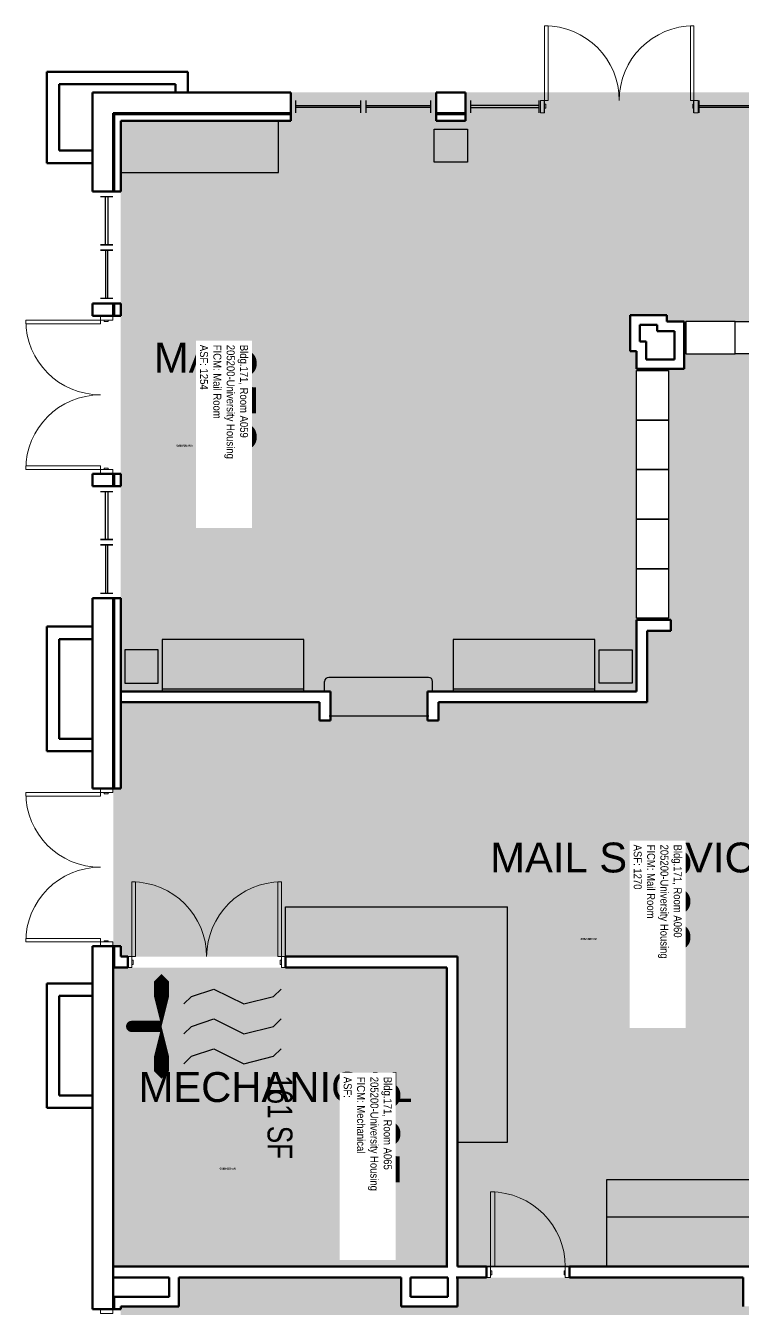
# Model space of a CAD drawing. Header units: inches. Extents: x -108 to 3256, y -489 to 2185.
# Drawn here: x -98 to 248, y 948 to 1566 of the extents above; entities that cross this region are included whole.
import ezdxf
from ezdxf.enums import TextEntityAlignment as Align

# ---------------------------------------------------------------- set-up
doc = ezdxf.new("R2010")
doc.units = ezdxf.units.IN
doc.header["$LTSCALE"] = 48
doc.header["$MEASUREMENT"] = 0
for name, color, linetype in [('A-DOOR', 2, 'Continuous'), ('A-FLOR', 3, 'Continuous'), ('A-GLAZ', 1, 'Continuous'), ('A-IDEN-ICON', 4, 'Continuous'), ('A-IDEN-RNUM', 7, 'Continuous'), ('A-IDEN-SNUM', 4, 'Continuous'), ('A-IDEN-VNUM', 4, 'Continuous'), ('A-MISC', 2, 'Continuous'), ('A-WALL', 5, 'Continuous'), ('AREA-TEXT', 3, 'Continuous'), ('Rooms-Category-Color', 7, 'Continuous'), ('Rooms-College-Color', 7, 'Continuous'), ('Rooms-Department-Color', 7, 'Continuous'), ('Rooms-Division-Color', 7, 'Continuous'), ('Rooms-Information', 7, 'Continuous')]:
    doc.layers.add(name, color=color, linetype=linetype)
doc.styles.add('CP_AREA', font='arial.ttf', dxfattribs={"height": 15})
doc.styles.add('CP_ROOMSNUMBER', font='arial.ttf', dxfattribs={"height": 1})
doc.styles.add('CP_ROOMVNUMBER', font='arial.ttf', dxfattribs={"width": 0.85, "height": 0.075})
doc.styles.get("Standard").update_dxf_attribs({"font": 'arial.ttf'})

# ---------------------------------------------------------------- blocks, each defined once
blk = doc.blocks.new('CPMECH')
for p, q in [((0.005, 0.025), (0.015, 0.035)), ((0.015, 0.035), (0.045, 0.045)), ((0.045, 0.045), (0.085, 0.025)), ((0.085, 0.025), (0.125, 0.035)), ((0.125, 0.035), (0.135, 0.045)), ((0.015, -0.005), (0.045, 0.005)), ((0.045, 0.005), (0.085, -0.015)), ((0.125, -0.005), (0.135, 0.005)), ((0.005, -0.015), (0.015, -0.005)), ((0.085, -0.015), (0.125, -0.005)), ((0.005, -0.055), (0.015, -0.045)), ((0.015, -0.045), (0.045, -0.035)), ((0.045, -0.035), (0.085, -0.055)), ((0.085, -0.055), (0.125, -0.045)), ((0.125, -0.045), (0.135, -0.035))]:
    blk.add_line(p, q)
for points in [[(-0.025, -0.005, 0, 0.02, 0), (-0.025, 0.035, 0.02, 0.02, 0), (-0.025, 0.055, 0.02, 0, 0), (-0.025, 0.065, 0, 0, 0)], [(-0.025, -0.005, 0, 0.02, 0), (-0.025, -0.045, 0.02, 0.02, 0), (-0.025, -0.065, 0.02, 0, 0), (-0.025, -0.075, 0, 0, 0)]]:
    blk.add_lwpolyline(points, format="xyseb")
at = {"const_width": 0.0075}
blk.add_lwpolyline([(-0.0682, -0.0069, 1), (-0.0618, -0.0031, 1)], format="xyb", close=True, dxfattribs=at)
at = {"const_width": 0.015}
blk.add_lwpolyline([(-0.025, -0.005), (-0.065, -0.005)], dxfattribs=at)

msp = doc.modelspace()

# ---------------------------------------------------------------- hatches: boundary and pattern name
at = {"layer": 'Rooms-Category-Color', "true_color": 0x728ef3}
for points in [[(97.26, 1245.31), (196.25, 1245.31), (196.25, 1409.26), (193.25, 1409.26), (193.25, 1426.51), (210.88, 1426.51), (210.88, 1423.51), (276.88, 1423.51), (276.88, 1426.51), (294.5, 1426.51), (294.5, 1409.26), (291.5, 1409.26), (291.5, 1266.76), (354.5, 1266.76), (354.5, 1409.26), (351.5, 1409.26), (351.5, 1426.51), (369.13, 1426.51), (369.13, 1423.51), (435.13, 1423.51), (435.13, 1426.51), (452.75, 1426.51), (452.75, 1409.26), (449.75, 1409.26), (449.75, 1266.76), (512.75, 1266.76), (512.75, 1409.26), (509.75, 1409.26), (509.75, 1426.51), (527.38, 1426.51), (527.38, 1423.51), (593.38, 1423.51), (593.38, 1426.51), (611, 1426.51), (611, 1409.26), (608, 1409.26), (608, 1266.76), (671, 1266.76), (671, 1409.26), (668, 1409.26), (668, 1426.51), (685.63, 1426.51), (685.63, 1423.51), (751.63, 1423.51), (751.63, 1426.51), (769.25, 1426.51), (769.25, 1409.26), (766.25, 1409.26), (766.25, 1266.76), (841, 1266.76), (841, 1322.87), (854.63, 1322.87), (854.63, 1466.87), (841, 1466.87), (841, 1520.25), (749.75, 1520.25), (749.75, 1533.88), (615.75, 1533.88), (615.75, 1520.25), (519.25, 1520.25), (519.25, 1524.06), (517.25, 1524.06), (517.25, 1530.06), (519.25, 1530.06), (519.25, 1533.88), (443.25, 1533.88), (443.25, 1530.06), (445.25, 1530.06), (445.25, 1524.06), (443.25, 1524.06), (443.25, 1520.25), (346.2, 1520.25), (346.2, 1533.88), (276.2, 1533.88), (276.2, 1520.25), (261.98, 1520.25), (261.98, 1533.88), (113.98, 1533.88), (113.98, 1520.25), (99.77, 1520.25), (99.77, 1533.88), (29.77, 1533.88), (29.77, 1520.25), (-52.12, 1520.25), (-52.12, 1245.31), (48.84, 1245.31)], [(-55.75, 1198.56), (-55.75, 1122.56), (-52.12, 1122.56), (-52.12, 1117.5), (27.24, 1117.5), (110.11, 1117.5), (110.11, 968.12), (347.47, 968.12), (347.47, 1080.62), (520.5, 1080.62), (520.5, 1081.25), (521.13, 1081.25), (521.13, 1166.49), (841, 1166.49), (841, 1261.51), (761, 1261.51), (761, 1274.51), (749.63, 1274.51), (749.63, 1400.64), (743.25, 1400.64), (743.25, 1408.01), (694, 1408.01), (694, 1400.64), (686.5, 1400.64), (686.5, 1279.76), (687.63, 1279.76), (687.63, 1274.51), (676.25, 1274.51), (676.25, 1261.51), (663.38, 1261.51), (602.75, 1261.51), (602.75, 1274.51), (591.38, 1274.51), (591.38, 1279.76), (592.5, 1279.76), (592.5, 1400.64), (585, 1399.89), (585, 1408.01), (535.75, 1408.01), (535.75, 1400.64), (528.25, 1400.64), (528.25, 1279.76), (529.38, 1279.76), (529.38, 1274.51), (518, 1274.51), (518, 1261.51), (505.13, 1261.51), (444.5, 1261.51), (444.5, 1274.51), (433.13, 1274.51), (433.13, 1279.76), (434.25, 1279.76), (434.25, 1400.64), (426.75, 1400.64), (426.75, 1408.01), (377.5, 1408.01), (377.5, 1400.64), (370, 1400.64), (370, 1279.76), (371.13, 1279.76), (371.13, 1274.51), (359.75, 1274.51), (359.75, 1261.51), (346.88, 1261.51), (286.25, 1261.51), (286.25, 1274.51), (274.88, 1274.51), (274.88, 1279.76), (276, 1279.76), (276, 1400.64), (268.5, 1400.64), (268.5, 1408.01), (219.25, 1408.01), (219.25, 1400.64), (211.75, 1400.64), (211.75, 1279.76), (212.88, 1279.76), (212.88, 1274.51), (201.5, 1274.51), (201.5, 1240.06), (100.84, 1240.06), (100.84, 1231.31), (95.59, 1231.31), (95.59, 1245.31), (48.84, 1245.31), (48.84, 1231.31), (43.59, 1231.31), (43.59, 1240.06), (-52.12, 1240.06), (-52.12, 1198.56)]]:
    msp.add_hatch(color=171, dxfattribs=at).paths.add_polyline_path(points)
at = {"layer": 'Rooms-Category-Color', "true_color": 0xadadad}
for points in [[(104.86, 968.12), (-55.75, 968.12), (-55.75, 1112.25), (104.86, 1112.25)], [(110.11, 870.25), (110.11, 949), (82.86, 949), (82.86, 962.87), (-24.12, 962.87), (-24.12, 949), (-52.12, 949), (-52.12, 870.25), (110.11, 870.16)], [(110.11, 870.16), (110.11, 851), (104.74, 851), (104.74, 754.3), (110.11, 754.3), (110.11, 735.05), (98.11, 735.05), (98.11, 665.37), (110.11, 665.37), (110.11, 646.12), (104.74, 646.12), (104.74, 373.75), (177.75, 373.75), (177.75, 370.88), (459.38, 370.88), (459.38, 409), (453.88, 409), (453.88, 437.75), (388.25, 437.75), (388.25, 431.75), (375, 431.75), (375, 468.75), (291, 468.75), (291, 431.75), (277.75, 431.75), (277.75, 437.75), (177.75, 437.75), (177.75, 773.75), (285.75, 773.75), (285.75, 851), (247.75, 851), (247.75, 870.25), (285.75, 870.25), (285.75, 949), (247.75, 949), (247.75, 962.87), (110.11, 962.87), (110.11, 949), (110.11, 870.25)]]:
    msp.add_hatch(color=253, dxfattribs=at).paths.add_polyline_path(points)
at = {"layer": 'Rooms-College-Color', "true_color": 0xadadad}
for points in [[(97.26, 1245.31), (196.25, 1245.31), (196.25, 1409.26), (193.25, 1409.26), (193.25, 1426.51), (210.88, 1426.51), (210.88, 1423.51), (276.88, 1423.51), (276.88, 1426.51), (294.5, 1426.51), (294.5, 1409.26), (291.5, 1409.26), (291.5, 1266.76), (354.5, 1266.76), (354.5, 1409.26), (351.5, 1409.26), (351.5, 1426.51), (369.13, 1426.51), (369.13, 1423.51), (435.13, 1423.51), (435.13, 1426.51), (452.75, 1426.51), (452.75, 1409.26), (449.75, 1409.26), (449.75, 1266.76), (512.75, 1266.76), (512.75, 1409.26), (509.75, 1409.26), (509.75, 1426.51), (527.38, 1426.51), (527.38, 1423.51), (593.38, 1423.51), (593.38, 1426.51), (611, 1426.51), (611, 1409.26), (608, 1409.26), (608, 1266.76), (671, 1266.76), (671, 1409.26), (668, 1409.26), (668, 1426.51), (685.63, 1426.51), (685.63, 1423.51), (751.63, 1423.51), (751.63, 1426.51), (769.25, 1426.51), (769.25, 1409.26), (766.25, 1409.26), (766.25, 1266.76), (841, 1266.76), (841, 1322.87), (854.63, 1322.87), (854.63, 1466.87), (841, 1466.87), (841, 1520.25), (749.75, 1520.25), (749.75, 1533.88), (615.75, 1533.88), (615.75, 1520.25), (519.25, 1520.25), (519.25, 1524.06), (517.25, 1524.06), (517.25, 1530.06), (519.25, 1530.06), (519.25, 1533.88), (443.25, 1533.88), (443.25, 1530.06), (445.25, 1530.06), (445.25, 1524.06), (443.25, 1524.06), (443.25, 1520.25), (346.2, 1520.25), (346.2, 1533.88), (276.2, 1533.88), (276.2, 1520.25), (261.98, 1520.25), (261.98, 1533.88), (113.98, 1533.88), (113.98, 1520.25), (99.77, 1520.25), (99.77, 1533.88), (29.77, 1533.88), (29.77, 1520.25), (-52.12, 1520.25), (-52.12, 1245.31), (48.84, 1245.31)], [(-55.75, 1198.56), (-55.75, 1122.56), (-52.12, 1122.56), (-52.12, 1117.5), (27.24, 1117.5), (110.11, 1117.5), (110.11, 968.12), (347.47, 968.12), (347.47, 1080.62), (520.5, 1080.62), (520.5, 1081.25), (521.13, 1081.25), (521.13, 1166.49), (841, 1166.49), (841, 1261.51), (761, 1261.51), (761, 1274.51), (749.63, 1274.51), (749.63, 1400.64), (743.25, 1400.64), (743.25, 1408.01), (694, 1408.01), (694, 1400.64), (686.5, 1400.64), (686.5, 1279.76), (687.63, 1279.76), (687.63, 1274.51), (676.25, 1274.51), (676.25, 1261.51), (663.38, 1261.51), (602.75, 1261.51), (602.75, 1274.51), (591.38, 1274.51), (591.38, 1279.76), (592.5, 1279.76), (592.5, 1400.64), (585, 1399.89), (585, 1408.01), (535.75, 1408.01), (535.75, 1400.64), (528.25, 1400.64), (528.25, 1279.76), (529.38, 1279.76), (529.38, 1274.51), (518, 1274.51), (518, 1261.51), (505.13, 1261.51), (444.5, 1261.51), (444.5, 1274.51), (433.13, 1274.51), (433.13, 1279.76), (434.25, 1279.76), (434.25, 1400.64), (426.75, 1400.64), (426.75, 1408.01), (377.5, 1408.01), (377.5, 1400.64), (370, 1400.64), (370, 1279.76), (371.13, 1279.76), (371.13, 1274.51), (359.75, 1274.51), (359.75, 1261.51), (346.88, 1261.51), (286.25, 1261.51), (286.25, 1274.51), (274.88, 1274.51), (274.88, 1279.76), (276, 1279.76), (276, 1400.64), (268.5, 1400.64), (268.5, 1408.01), (219.25, 1408.01), (219.25, 1400.64), (211.75, 1400.64), (211.75, 1279.76), (212.88, 1279.76), (212.88, 1274.51), (201.5, 1274.51), (201.5, 1240.06), (100.84, 1240.06), (100.84, 1231.31), (95.59, 1231.31), (95.59, 1245.31), (48.84, 1245.31), (48.84, 1231.31), (43.59, 1231.31), (43.59, 1240.06), (-52.12, 1240.06), (-52.12, 1198.56)], [(104.86, 968.12), (-55.75, 968.12), (-55.75, 1112.25), (104.86, 1112.25)], [(110.11, 870.25), (110.11, 949), (82.86, 949), (82.86, 962.87), (-24.12, 962.87), (-24.12, 949), (-52.12, 949), (-52.12, 870.25), (110.11, 870.16)], [(110.11, 870.16), (110.11, 851), (104.74, 851), (104.74, 754.3), (110.11, 754.3), (110.11, 735.05), (98.11, 735.05), (98.11, 665.37), (110.11, 665.37), (110.11, 646.12), (104.74, 646.12), (104.74, 373.75), (177.75, 373.75), (177.75, 370.88), (459.38, 370.88), (459.38, 409), (453.88, 409), (453.88, 437.75), (388.25, 437.75), (388.25, 431.75), (375, 431.75), (375, 468.75), (291, 468.75), (291, 431.75), (277.75, 431.75), (277.75, 437.75), (177.75, 437.75), (177.75, 773.75), (285.75, 773.75), (285.75, 851), (247.75, 851), (247.75, 870.25), (285.75, 870.25), (285.75, 949), (247.75, 949), (247.75, 962.87), (110.11, 962.87), (110.11, 949), (110.11, 870.25)]]:
    msp.add_hatch(color=253, dxfattribs=at).paths.add_polyline_path(points)
at = {"layer": 'Rooms-Department-Color', "true_color": 0x604aed}
for points in [[(97.26, 1245.31), (196.25, 1245.31), (196.25, 1409.26), (193.25, 1409.26), (193.25, 1426.51), (210.88, 1426.51), (210.88, 1423.51), (276.88, 1423.51), (276.88, 1426.51), (294.5, 1426.51), (294.5, 1409.26), (291.5, 1409.26), (291.5, 1266.76), (354.5, 1266.76), (354.5, 1409.26), (351.5, 1409.26), (351.5, 1426.51), (369.13, 1426.51), (369.13, 1423.51), (435.13, 1423.51), (435.13, 1426.51), (452.75, 1426.51), (452.75, 1409.26), (449.75, 1409.26), (449.75, 1266.76), (512.75, 1266.76), (512.75, 1409.26), (509.75, 1409.26), (509.75, 1426.51), (527.38, 1426.51), (527.38, 1423.51), (593.38, 1423.51), (593.38, 1426.51), (611, 1426.51), (611, 1409.26), (608, 1409.26), (608, 1266.76), (671, 1266.76), (671, 1409.26), (668, 1409.26), (668, 1426.51), (685.63, 1426.51), (685.63, 1423.51), (751.63, 1423.51), (751.63, 1426.51), (769.25, 1426.51), (769.25, 1409.26), (766.25, 1409.26), (766.25, 1266.76), (841, 1266.76), (841, 1322.87), (854.63, 1322.87), (854.63, 1466.87), (841, 1466.87), (841, 1520.25), (749.75, 1520.25), (749.75, 1533.88), (615.75, 1533.88), (615.75, 1520.25), (519.25, 1520.25), (519.25, 1524.06), (517.25, 1524.06), (517.25, 1530.06), (519.25, 1530.06), (519.25, 1533.88), (443.25, 1533.88), (443.25, 1530.06), (445.25, 1530.06), (445.25, 1524.06), (443.25, 1524.06), (443.25, 1520.25), (346.2, 1520.25), (346.2, 1533.88), (276.2, 1533.88), (276.2, 1520.25), (261.98, 1520.25), (261.98, 1533.88), (113.98, 1533.88), (113.98, 1520.25), (99.77, 1520.25), (99.77, 1533.88), (29.77, 1533.88), (29.77, 1520.25), (-52.12, 1520.25), (-52.12, 1245.31), (48.84, 1245.31)], [(-55.75, 1198.56), (-55.75, 1122.56), (-52.12, 1122.56), (-52.12, 1117.5), (27.24, 1117.5), (110.11, 1117.5), (110.11, 968.12), (347.47, 968.12), (347.47, 1080.62), (520.5, 1080.62), (520.5, 1081.25), (521.13, 1081.25), (521.13, 1166.49), (841, 1166.49), (841, 1261.51), (761, 1261.51), (761, 1274.51), (749.63, 1274.51), (749.63, 1400.64), (743.25, 1400.64), (743.25, 1408.01), (694, 1408.01), (694, 1400.64), (686.5, 1400.64), (686.5, 1279.76), (687.63, 1279.76), (687.63, 1274.51), (676.25, 1274.51), (676.25, 1261.51), (663.38, 1261.51), (602.75, 1261.51), (602.75, 1274.51), (591.38, 1274.51), (591.38, 1279.76), (592.5, 1279.76), (592.5, 1400.64), (585, 1399.89), (585, 1408.01), (535.75, 1408.01), (535.75, 1400.64), (528.25, 1400.64), (528.25, 1279.76), (529.38, 1279.76), (529.38, 1274.51), (518, 1274.51), (518, 1261.51), (505.13, 1261.51), (444.5, 1261.51), (444.5, 1274.51), (433.13, 1274.51), (433.13, 1279.76), (434.25, 1279.76), (434.25, 1400.64), (426.75, 1400.64), (426.75, 1408.01), (377.5, 1408.01), (377.5, 1400.64), (370, 1400.64), (370, 1279.76), (371.13, 1279.76), (371.13, 1274.51), (359.75, 1274.51), (359.75, 1261.51), (346.88, 1261.51), (286.25, 1261.51), (286.25, 1274.51), (274.88, 1274.51), (274.88, 1279.76), (276, 1279.76), (276, 1400.64), (268.5, 1400.64), (268.5, 1408.01), (219.25, 1408.01), (219.25, 1400.64), (211.75, 1400.64), (211.75, 1279.76), (212.88, 1279.76), (212.88, 1274.51), (201.5, 1274.51), (201.5, 1240.06), (100.84, 1240.06), (100.84, 1231.31), (95.59, 1231.31), (95.59, 1245.31), (48.84, 1245.31), (48.84, 1231.31), (43.59, 1231.31), (43.59, 1240.06), (-52.12, 1240.06), (-52.12, 1198.56)]]:
    msp.add_hatch(color=173, dxfattribs=at).paths.add_polyline_path(points)
at = {"layer": 'Rooms-Department-Color', "true_color": 0xacacac}
for points in [[(104.86, 968.12), (-55.75, 968.12), (-55.75, 1112.25), (104.86, 1112.25)], [(110.11, 870.25), (110.11, 949), (82.86, 949), (82.86, 962.87), (-24.12, 962.87), (-24.12, 949), (-52.12, 949), (-52.12, 870.25), (110.11, 870.16)], [(110.11, 870.16), (110.11, 851), (104.74, 851), (104.74, 754.3), (110.11, 754.3), (110.11, 735.05), (98.11, 735.05), (98.11, 665.37), (110.11, 665.37), (110.11, 646.12), (104.74, 646.12), (104.74, 373.75), (177.75, 373.75), (177.75, 370.88), (459.38, 370.88), (459.38, 409), (453.88, 409), (453.88, 437.75), (388.25, 437.75), (388.25, 431.75), (375, 431.75), (375, 468.75), (291, 468.75), (291, 431.75), (277.75, 431.75), (277.75, 437.75), (177.75, 437.75), (177.75, 773.75), (285.75, 773.75), (285.75, 851), (247.75, 851), (247.75, 870.25), (285.75, 870.25), (285.75, 949), (247.75, 949), (247.75, 962.87), (110.11, 962.87), (110.11, 949), (110.11, 870.25)]]:
    msp.add_hatch(color=253, dxfattribs=at).paths.add_polyline_path(points)
at = {"layer": 'Rooms-Division-Color', "true_color": 0x604aed}
for points in [[(97.26, 1245.31), (196.25, 1245.31), (196.25, 1409.26), (193.25, 1409.26), (193.25, 1426.51), (210.88, 1426.51), (210.88, 1423.51), (276.88, 1423.51), (276.88, 1426.51), (294.5, 1426.51), (294.5, 1409.26), (291.5, 1409.26), (291.5, 1266.76), (354.5, 1266.76), (354.5, 1409.26), (351.5, 1409.26), (351.5, 1426.51), (369.13, 1426.51), (369.13, 1423.51), (435.13, 1423.51), (435.13, 1426.51), (452.75, 1426.51), (452.75, 1409.26), (449.75, 1409.26), (449.75, 1266.76), (512.75, 1266.76), (512.75, 1409.26), (509.75, 1409.26), (509.75, 1426.51), (527.38, 1426.51), (527.38, 1423.51), (593.38, 1423.51), (593.38, 1426.51), (611, 1426.51), (611, 1409.26), (608, 1409.26), (608, 1266.76), (671, 1266.76), (671, 1409.26), (668, 1409.26), (668, 1426.51), (685.63, 1426.51), (685.63, 1423.51), (751.63, 1423.51), (751.63, 1426.51), (769.25, 1426.51), (769.25, 1409.26), (766.25, 1409.26), (766.25, 1266.76), (841, 1266.76), (841, 1322.87), (854.63, 1322.87), (854.63, 1466.87), (841, 1466.87), (841, 1520.25), (749.75, 1520.25), (749.75, 1533.88), (615.75, 1533.88), (615.75, 1520.25), (519.25, 1520.25), (519.25, 1524.06), (517.25, 1524.06), (517.25, 1530.06), (519.25, 1530.06), (519.25, 1533.88), (443.25, 1533.88), (443.25, 1530.06), (445.25, 1530.06), (445.25, 1524.06), (443.25, 1524.06), (443.25, 1520.25), (346.2, 1520.25), (346.2, 1533.88), (276.2, 1533.88), (276.2, 1520.25), (261.98, 1520.25), (261.98, 1533.88), (113.98, 1533.88), (113.98, 1520.25), (99.77, 1520.25), (99.77, 1533.88), (29.77, 1533.88), (29.77, 1520.25), (-52.12, 1520.25), (-52.12, 1245.31), (48.84, 1245.31)], [(-55.75, 1198.56), (-55.75, 1122.56), (-52.12, 1122.56), (-52.12, 1117.5), (27.24, 1117.5), (110.11, 1117.5), (110.11, 968.12), (347.47, 968.12), (347.47, 1080.62), (520.5, 1080.62), (520.5, 1081.25), (521.13, 1081.25), (521.13, 1166.49), (841, 1166.49), (841, 1261.51), (761, 1261.51), (761, 1274.51), (749.63, 1274.51), (749.63, 1400.64), (743.25, 1400.64), (743.25, 1408.01), (694, 1408.01), (694, 1400.64), (686.5, 1400.64), (686.5, 1279.76), (687.63, 1279.76), (687.63, 1274.51), (676.25, 1274.51), (676.25, 1261.51), (663.38, 1261.51), (602.75, 1261.51), (602.75, 1274.51), (591.38, 1274.51), (591.38, 1279.76), (592.5, 1279.76), (592.5, 1400.64), (585, 1399.89), (585, 1408.01), (535.75, 1408.01), (535.75, 1400.64), (528.25, 1400.64), (528.25, 1279.76), (529.38, 1279.76), (529.38, 1274.51), (518, 1274.51), (518, 1261.51), (505.13, 1261.51), (444.5, 1261.51), (444.5, 1274.51), (433.13, 1274.51), (433.13, 1279.76), (434.25, 1279.76), (434.25, 1400.64), (426.75, 1400.64), (426.75, 1408.01), (377.5, 1408.01), (377.5, 1400.64), (370, 1400.64), (370, 1279.76), (371.13, 1279.76), (371.13, 1274.51), (359.75, 1274.51), (359.75, 1261.51), (346.88, 1261.51), (286.25, 1261.51), (286.25, 1274.51), (274.88, 1274.51), (274.88, 1279.76), (276, 1279.76), (276, 1400.64), (268.5, 1400.64), (268.5, 1408.01), (219.25, 1408.01), (219.25, 1400.64), (211.75, 1400.64), (211.75, 1279.76), (212.88, 1279.76), (212.88, 1274.51), (201.5, 1274.51), (201.5, 1240.06), (100.84, 1240.06), (100.84, 1231.31), (95.59, 1231.31), (95.59, 1245.31), (48.84, 1245.31), (48.84, 1231.31), (43.59, 1231.31), (43.59, 1240.06), (-52.12, 1240.06), (-52.12, 1198.56)]]:
    msp.add_hatch(color=173, dxfattribs=at).paths.add_polyline_path(points)
at = {"layer": 'Rooms-Division-Color', "true_color": 0xadadad}
for points in [[(104.86, 968.12), (-55.75, 968.12), (-55.75, 1112.25), (104.86, 1112.25)], [(110.11, 870.25), (110.11, 949), (82.86, 949), (82.86, 962.87), (-24.12, 962.87), (-24.12, 949), (-52.12, 949), (-52.12, 870.25), (110.11, 870.16)], [(110.11, 870.16), (110.11, 851), (104.74, 851), (104.74, 754.3), (110.11, 754.3), (110.11, 735.05), (98.11, 735.05), (98.11, 665.37), (110.11, 665.37), (110.11, 646.12), (104.74, 646.12), (104.74, 373.75), (177.75, 373.75), (177.75, 370.88), (459.38, 370.88), (459.38, 409), (453.88, 409), (453.88, 437.75), (388.25, 437.75), (388.25, 431.75), (375, 431.75), (375, 468.75), (291, 468.75), (291, 431.75), (277.75, 431.75), (277.75, 437.75), (177.75, 437.75), (177.75, 773.75), (285.75, 773.75), (285.75, 851), (247.75, 851), (247.75, 870.25), (285.75, 870.25), (285.75, 949), (247.75, 949), (247.75, 962.87), (110.11, 962.87), (110.11, 949), (110.11, 870.25)]]:
    msp.add_hatch(color=253, dxfattribs=at).paths.add_polyline_path(points)

# ---------------------------------------------------------------- linework, layer by layer
at = {"layer": 'A-DOOR', "linetype": 'Continuous', "lineweight": 18}
for points in [[(151.98, 1530.06), (153.73, 1530.06), (153.73, 1566.06), (151.98, 1566.06)], [(223.98, 1530.06), (222.23, 1530.06), (222.23, 1566.06), (223.98, 1566.06)], [(151.98, 1524.06), (149.98, 1524.06), (149.98, 1530.06), (151.98, 1530.06)], [(151.98, 1526.31), (152.61, 1526.31), (152.61, 1528.31), (151.98, 1528.31)], [(223.98, 1526.31), (223.36, 1526.31), (223.36, 1528.31), (223.98, 1528.31)], [(223.98, 1524.06), (225.98, 1524.06), (225.98, 1530.06), (223.98, 1530.06)], [(-61.94, 1424.19), (-61.94, 1422.44), (-97.94, 1422.44), (-97.94, 1424.19)], [(-55.94, 1424.19), (-55.94, 1426.19), (-61.94, 1426.19), (-61.94, 1424.19)], [(-58.19, 1424.19), (-58.19, 1423.56), (-60.19, 1423.56), (-60.19, 1424.19)], [(-61.94, 1352.19), (-61.94, 1353.94), (-97.94, 1353.94), (-97.94, 1352.19)], [(-55.94, 1352.19), (-55.94, 1350.19), (-61.94, 1350.19), (-61.94, 1352.19)], [(-58.19, 1352.19), (-58.19, 1352.81), (-60.19, 1352.81), (-60.19, 1352.19)], [(-61.94, 1196.56), (-61.94, 1194.81), (-97.94, 1194.81), (-97.94, 1196.56)], [(-55.94, 1196.56), (-55.94, 1198.56), (-61.94, 1198.56), (-61.94, 1196.56)], [(-58.19, 1196.56), (-58.19, 1195.94), (-60.19, 1195.94), (-60.19, 1196.56)], [(-46.76, 1117.5), (-45.01, 1117.5), (-45.01, 1153.5), (-46.76, 1153.5)], [(25.24, 1117.5), (23.49, 1117.5), (23.49, 1153.5), (25.24, 1153.5)], [(-61.94, 1124.56), (-61.94, 1126.31), (-97.94, 1126.31), (-97.94, 1124.56)], [(-55.94, 1124.56), (-55.94, 1122.56), (-61.94, 1122.56), (-61.94, 1124.56)], [(-58.19, 1124.56), (-58.19, 1125.19), (-60.19, 1125.19), (-60.19, 1124.56)], [(-46.76, 1112.25), (-48.76, 1112.25), (-48.76, 1117.5), (-46.76, 1117.5)], [(-46.76, 1113.75), (-46.13, 1113.75), (-46.13, 1115.75), (-46.76, 1115.75)], [(25.24, 1113.75), (24.62, 1113.75), (24.62, 1115.75), (25.24, 1115.75)], [(25.24, 1112.25), (27.24, 1112.25), (27.24, 1117.5), (25.24, 1117.5)], [(126, 968.12), (128, 968.12), (128, 1004.12), (126, 1004.12)], [(126, 962.87), (124, 962.87), (124, 968.12), (126, 968.12)], [(126, 964.12), (126.63, 964.12), (126.63, 966.12), (126, 966.12)], [(162, 964.12), (161.38, 964.12), (161.38, 966.12), (162, 966.12)], [(162, 962.87), (164, 962.87), (164, 968.12), (162, 968.12)], [(-55.94, 945.63), (-55.94, 947.63), (-61.94, 947.63), (-61.94, 945.63)]]:
    msp.add_lwpolyline(points, close=True, dxfattribs=at)
for centre, start, end in [((151.98, 1530.06), 360, 90), ((-61.94, 1352.19), 90, 180), ((-61.94, 1124.56), 90, 180), ((-46.76, 1117.5), 0, 90), ((126, 968.12), 0, 90)]:
    msp.add_arc(centre, 36, start, end, dxfattribs=at)
at = {"layer": 'A-DOOR', "linetype": 'Continuous', "lineweight": 18, "extrusion": (0, 0, -1)}
for centre, start, end in [((-223.98, 1530.06), 0, 90), ((61.94, 1424.19), 270, 0), ((61.94, 1196.56), 270, 0), ((-25.24, 1117.5), 360, 90)]:
    msp.add_arc(centre, 36, start, end, dxfattribs=at)
at = {"layer": 'A-FLOR', "linetype": 'Continuous', "lineweight": 25}
for p, q in [((23.77, 1495.26), (23.77, 1520.26)), ((-52.12, 1495.26), (23.77, 1495.26)), ((-32.12, 1270.31), (-32.12, 1245.31)), ((36.06, 1270.31), (-32.12, 1270.31)), ((36.06, 1245.31), (36.06, 1270.31)), ((108.06, 1270.31), (108.06, 1245.31)), ((176.25, 1270.31), (108.06, 1270.31)), ((176.25, 1245.31), (176.25, 1270.31)), ((36.06, 1246.31), (-32.12, 1246.31)), ((-32.12, 1245.31), (36.06, 1245.31)), ((176.25, 1246.31), (108.06, 1246.31)), ((108.06, 1245.31), (176.25, 1245.31))]:
    msp.add_line(p, q, dxfattribs=at)
at = {"layer": 'A-FLOR'}
for p, q in [((46.06, 1245.31), (46.06, 1250.06)), ((96.06, 1252.06), (48.06, 1252.06)), ((98.06, 1245.31), (98.06, 1250.06)), ((96.22, 1233.31), (48.22, 1233.31)), ((209.47, 968.25), (347.47, 968.25))]:
    msp.add_line(p, q, dxfattribs=at)
for points in [[(114.88, 1516.26), (114.88, 1500.26), (98.87, 1500.26), (98.87, 1516.26)], [(-34.12, 1249.32), (-34.12, 1265.32), (-50.12, 1265.32), (-50.12, 1249.32)], [(178.25, 1249.32), (178.25, 1265.32), (194.25, 1265.32), (194.25, 1249.32)]]:
    msp.add_lwpolyline(points, close=True, dxfattribs=at)
for centre, start, end in [((48.06, 1250.06), 90, 180), ((96.06, 1250.06), 0, 90)]:
    msp.add_arc(centre, 2, start, end, dxfattribs=at)
at = {"layer": 'A-GLAZ', "linetype": 'Continuous', "lineweight": 25}
for p, q in [((29.77, 1524.06), (29.77, 1530.06)), ((32.27, 1524.06), (32.27, 1530.06)), ((63.52, 1524.06), (63.52, 1530.06)), ((66.02, 1524.06), (66.02, 1530.06)), ((97.27, 1524.06), (97.27, 1530.06)), ((99.77, 1530.06), (99.77, 1524.06)), ((113.98, 1530.06), (113.98, 1524.06)), ((116.48, 1524.06), (116.48, 1530.06)), ((149.48, 1524.06), (149.48, 1530.06)), ((151.98, 1524.06), (151.98, 1530.06)), ((223.98, 1524.06), (223.98, 1530.06)), ((226.48, 1524.06), (226.48, 1530.06)), ((32.27, 1527.56), (63.52, 1527.56)), ((63.52, 1526.56), (32.27, 1526.56)), ((66.02, 1527.56), (97.27, 1527.56)), ((97.27, 1526.56), (66.02, 1526.56)), ((149.48, 1527.56), (116.48, 1527.56)), ((116.48, 1526.56), (149.48, 1526.56)), ((226.48, 1527.56), (259.48, 1527.56)), ((259.48, 1526.56), (226.48, 1526.56)), ((-61.94, 1486.19), (-55.94, 1486.19)), ((-61.94, 1483.69), (-55.94, 1483.69)), ((-59.44, 1460.44), (-59.44, 1483.69)), ((-58.44, 1483.69), (-58.44, 1460.44)), ((-55.94, 1460.44), (-61.94, 1460.44)), ((-61.94, 1460.44), (-55.94, 1460.44)), ((-61.94, 1457.94), (-55.94, 1457.94)), ((-55.94, 1457.94), (-61.94, 1457.94)), ((-59.44, 1457.94), (-59.44, 1434.69)), ((-58.44, 1434.69), (-58.44, 1457.94)), ((-61.94, 1434.69), (-55.94, 1434.69)), ((-61.94, 1432.19), (-55.94, 1432.19)), ((-61.94, 1344.18), (-55.94, 1344.18)), ((-61.94, 1341.68), (-55.94, 1341.68)), ((-59.44, 1318.43), (-59.44, 1341.68)), ((-58.44, 1341.68), (-58.44, 1318.43)), ((-61.94, 1318.43), (-55.94, 1318.43)), ((-55.94, 1318.43), (-61.94, 1318.43)), ((-55.94, 1315.93), (-61.94, 1315.93)), ((-61.94, 1315.93), (-55.94, 1315.93)), ((-59.44, 1315.93), (-59.44, 1292.69)), ((-58.44, 1292.69), (-58.44, 1315.93)), ((-61.94, 1292.69), (-55.94, 1292.69)), ((-61.94, 1290.19), (-55.94, 1290.19))]:
    msp.add_line(p, q, dxfattribs=at)
at = {"layer": 'A-MISC'}
for p, q in [((27.24, 1117.5), (27.24, 1141.5)), ((27.24, 1141.5), (134.11, 1141.5)), ((27.24, 1117.5), (27.24, 1141.5)), ((27.24, 1141.5), (134.11, 1141.5)), ((134.11, 1028.12), (134.11, 1141.5)), ((134.11, 1028.12), (134.11, 1141.5)), ((110.11, 1028.12), (134.11, 1028.12)), ((110.11, 968.12), (110.11, 1028.12)), ((110.11, 1028.12), (110.11, 968.12)), ((182, 968.12), (182, 1010.12)), ((182, 1010.12), (347.47, 1010.12)), ((182, 968.12), (182, 992.12)), ((182, 992.12), (347.47, 992.12)), ((182, 968.12), (110.11, 968.12)), ((110.11, 968.12), (182, 968.12))]:
    msp.add_line(p, q, dxfattribs=at)
for points in [[(243.88, 1423.51), (220, 1423.51), (220, 1408.01), (243.88, 1408.01), (243.88, 1423.51)], [(243.88, 1423.51), (267.75, 1423.51), (267.75, 1408.01), (243.88, 1408.01), (243.88, 1423.51)], [(196.25, 1376.01), (196.25, 1399.89), (211.75, 1399.89), (211.75, 1376.01), (196.25, 1376.01)], [(196.25, 1352.14), (196.25, 1376.01), (211.75, 1376.01), (211.75, 1352.14), (196.25, 1352.14)], [(196.25, 1328.26), (196.25, 1352.14), (211.75, 1352.14), (211.75, 1328.26), (196.25, 1328.26)], [(196.25, 1304.39), (196.25, 1328.26), (211.75, 1328.26), (211.75, 1304.39), (196.25, 1304.39)], [(196.25, 1280.51), (196.25, 1304.39), (211.75, 1304.39), (211.75, 1280.51), (196.25, 1280.51)]]:
    msp.add_lwpolyline(points, dxfattribs=at)
at = {"layer": 'A-WALL', "linetype": 'Continuous', "lineweight": 50}
for p, q in [((-87.75, 1543.88), (-87.75, 1499.88)), ((-19.75, 1543.88), (-87.75, 1543.88)), ((-19.75, 1533.88), (-19.75, 1543.88)), ((-81.75, 1505.88), (-81.75, 1537.88)), ((-81.75, 1537.88), (-25.75, 1537.88)), ((-25.75, 1537.88), (-25.75, 1533.88)), ((-65.75, 1533.88), (-65.75, 1486.19)), ((29.77, 1533.88), (-65.75, 1533.88)), ((-25.75, 1533.88), (-19.75, 1533.88)), ((29.77, 1520.25), (29.77, 1533.88)), ((113.98, 1533.88), (99.77, 1533.88)), ((99.77, 1533.88), (99.77, 1520.25)), ((113.98, 1520.25), (113.98, 1533.88)), ((-55.75, 1486.19), (-55.75, 1523.88)), ((-55.75, 1523.88), (29.77, 1523.88)), ((-55.75, 1523.38), (29.77, 1523.38)), ((-55.25, 1486.19), (-55.25, 1523.88)), ((99.77, 1523.88), (113.98, 1523.88)), ((99.77, 1523.38), (113.98, 1523.38)), ((-52.12, 1486.19), (-52.12, 1520.25)), ((-52.12, 1520.25), (29.77, 1520.25)), ((99.77, 1520.25), (113.98, 1520.25)), ((-65.75, 1505.88), (-81.75, 1505.88)), ((-65.75, 1499.88), (-65.75, 1505.88)), ((-87.75, 1499.88), (-65.75, 1499.88)), ((-65.75, 1486.19), (-52.12, 1486.19)), ((-65.75, 1432.19), (-65.75, 1426.19)), ((-52.12, 1432.19), (-65.75, 1432.19)), ((-55.75, 1426.19), (-55.75, 1432.19)), ((-55.25, 1426.19), (-55.25, 1432.19)), ((-52.12, 1426.19), (-52.12, 1432.19)), ((-65.75, 1426.19), (-52.12, 1426.19)), ((210.88, 1426.51), (193.25, 1426.51)), ((193.25, 1426.51), (193.25, 1409.26)), ((210.88, 1423.51), (210.88, 1426.51)), ((219.25, 1423.51), (210.88, 1423.51)), ((219.25, 1400.64), (219.25, 1423.51)), ((197.88, 1421.89), (206.25, 1421.89)), ((197.88, 1413.89), (197.88, 1421.89)), ((206.25, 1421.89), (206.25, 1418.89)), ((206.25, 1418.89), (214.63, 1418.89)), ((214.63, 1418.89), (214.63, 1405.26)), ((200.88, 1413.89), (197.88, 1413.89)), ((200.88, 1405.26), (200.88, 1413.89)), ((193.25, 1409.26), (196.25, 1409.26)), ((196.25, 1409.26), (196.25, 1400.64)), ((214.63, 1405.26), (200.88, 1405.26)), ((196.25, 1400.64), (219.25, 1400.64)), ((-65.75, 1350.19), (-65.75, 1344.18)), ((-52.12, 1350.19), (-65.75, 1350.19)), ((-55.75, 1344.18), (-55.75, 1350.19)), ((-55.25, 1344.18), (-55.25, 1350.19)), ((-52.12, 1344.18), (-52.12, 1350.19)), ((-65.75, 1344.18), (-52.12, 1344.18)), ((-65.75, 1290.19), (-65.75, 1198.56)), ((-52.12, 1290.19), (-65.75, 1290.19)), ((-55.75, 1198.56), (-55.75, 1290.19)), ((-55.75, 1290.19), (-55.75, 1237.63)), ((-55.25, 1237.63), (-55.25, 1290.19)), ((-52.12, 1238.25), (-52.12, 1290.19)), ((-87.75, 1276.5), (-87.75, 1216.5)), ((-65.75, 1276.5), (-87.75, 1276.5)), ((-65.75, 1270.5), (-65.75, 1276.5)), ((196.25, 1279.76), (196.25, 1245.31)), ((212.88, 1279.76), (196.25, 1279.76)), ((201.5, 1240.06), (201.5, 1274.51)), ((201.5, 1274.51), (212.88, 1274.51)), ((212.88, 1274.51), (212.88, 1279.76)), ((-81.75, 1222.5), (-81.75, 1270.5)), ((-81.75, 1270.5), (-65.75, 1270.5)), ((48.84, 1245.31), (-52.12, 1245.31)), ((48.84, 1231.31), (48.84, 1245.31)), ((196.25, 1245.31), (95.59, 1245.31)), ((95.59, 1245.31), (95.59, 1231.31)), ((-55.25, 1198.56), (-55.25, 1237.63)), ((-52.12, 1198.56), (-52.12, 1240.06)), ((-52.12, 1240.06), (43.59, 1240.06)), ((43.59, 1240.06), (43.59, 1231.31)), ((100.84, 1240.06), (201.5, 1240.06)), ((100.84, 1231.31), (100.84, 1240.06)), ((43.59, 1231.31), (48.84, 1231.31)), ((95.59, 1231.31), (100.84, 1231.31)), ((-65.75, 1222.5), (-81.75, 1222.5)), ((-65.75, 1216.5), (-65.75, 1222.5)), ((-87.75, 1216.5), (-65.75, 1216.5)), ((-65.75, 1198.56), (-52.12, 1198.56)), ((-65.75, 1122.56), (-65.75, 1112.88)), ((-52.12, 1122.56), (-65.75, 1122.56)), ((-55.75, 1112.88), (-55.75, 1122.56)), ((-55.25, 1112.88), (-55.25, 1122.56)), ((-52.12, 1117.5), (-52.12, 1122.56)), ((-48.76, 1117.5), (-52.12, 1117.5)), ((-48.76, 1112.25), (-48.76, 1117.5)), ((110.11, 1117.5), (27.24, 1117.5)), ((27.24, 1117.5), (27.24, 1112.25)), ((110.11, 968.12), (110.11, 1117.5)), ((-65.75, 953.63), (-65.75, 1112.88)), ((-55.75, 1112.88), (-55.25, 1112.88)), ((-55.75, 968.12), (-55.75, 1112.88)), ((-55.75, 1112.25), (-48.76, 1112.25)), ((27.24, 1112.25), (104.86, 1112.25)), ((104.86, 1112.25), (104.86, 968.12)), ((-87.75, 1104.63), (-87.75, 1044.62)), ((-65.75, 1104.63), (-87.75, 1104.63)), ((-65.75, 1098.63), (-65.75, 1104.63)), ((-81.75, 1050.62), (-81.75, 1098.63)), ((-81.75, 1098.63), (-65.75, 1098.63)), ((-65.75, 1050.62), (-81.75, 1050.62)), ((-65.75, 1044.62), (-65.75, 1050.62)), ((-87.75, 1044.62), (-65.75, 1044.62)), ((105.49, 968.12), (-55.75, 968.12)), ((-55.75, 953.63), (-55.75, 968.12)), ((124, 968.12), (110.11, 968.12)), ((124, 962.87), (124, 968.12)), ((347.47, 968.12), (164, 968.12)), ((164, 968.12), (164, 962.87)), ((-55.75, 962.87), (-28.75, 962.87)), ((-28.75, 962.87), (-28.75, 953.63)), ((-24.12, 962.87), (82.86, 962.87)), ((-24.12, 949), (-24.12, 962.87)), ((82.86, 962.87), (82.86, 949)), ((87.49, 962.87), (105.49, 962.87)), ((87.49, 953.63), (87.49, 962.87)), ((105.49, 962.87), (105.49, 953.63)), ((109.49, 962.87), (124, 962.87)), ((110.11, 949), (110.11, 962.87)), ((164, 962.87), (247.75, 962.87)), ((247.75, 962.87), (247.75, 949)), ((-65.75, 953.63), (-65.75, 947.63)), ((-55.75, 947.63), (-55.75, 953.63)), ((-55.25, 953.63), (-55.75, 953.63)), ((-28.75, 953.63), (-55.25, 953.63)), ((-55.25, 947.63), (-55.25, 953.63)), ((105.49, 953.63), (87.49, 953.63)), ((-65.75, 947.63), (-52.12, 947.63)), ((-52.12, 949), (-24.12, 949)), ((-52.12, 947.63), (-52.12, 949)), ((82.86, 949), (110.11, 949))]:
    msp.add_line(p, q, dxfattribs=at)

# ---------------------------------------------------------------- block references
at = {"layer": 'A-IDEN-ICON', "xscale": 360, "yscale": 360, "zscale": 360}
msp.add_blockref('CPMECH', (-23.49, 1085.69), dxfattribs=at)

# ---------------------------------------------------------------- texts
at = {"layer": 'A-IDEN-RNUM', "linetype": 'ByBlock', "style": 'CP_ROOMSNUMBER'}
for s, p in [('0059-00', (-25.38, 1363.23)), ('0060-00', (169.39, 1125.46)), ('0065-00', (-4.49, 1014.86))]:
    msp.add_text(s, height=1, dxfattribs=at).set_placement(p)
at = {"layer": 'A-IDEN-SNUM', "linetype": 'ByBlock', "style": 'CP_ROOMSNUMBER'}
for s, p in [('1710A05900', (-25.38, 1363.23)), ('1710A06000', (169.39, 1125.46)), ('1710A06500', (-4.49, 1014.86))]:
    msp.add_text(s, height=1, dxfattribs=at).set_placement(p)
at = {"layer": 'A-IDEN-VNUM', "linetype": 'ByBlock', "style": 'CP_ROOMVNUMBER', "width": 0.85}
for s, p in [('059', (-0.52, 1385.55)), ('060', (208.4, 1144.74)), ('065', (68.7, 1032.85))]:
    msp.add_text(s, height=27, rotation=270, dxfattribs=at).set_placement(p, align=Align.MIDDLE_CENTER)
at = {"layer": 'A-MISC', "linetype": 'ByBlock'}
for s, p in [('MAIL', (-12.68, 1398.87)), ('MAIL SERVICE', (196.24, 1158.06)), ('MECHANICAL', (22.36, 1047.46))]:
    msp.add_text(s, height=14.4, dxfattribs=at).set_placement(p, align=Align.CENTER)
at = {"layer": 'AREA-TEXT', "style": 'CP_AREA', "width": 0.75}
msp.add_text('161 SF', height=12, rotation=270, dxfattribs=at).set_placement((24.56, 1040.19), align=Align.MIDDLE_CENTER)

# ---------------------------------------------------------------- next in the draw order: texts
at = {"layer": 'Rooms-Information', "char_height": 3.8571, "width": 86.4, "attachment_point": 7, "rotation": 270, "style": 'CP_ROOMVNUMBER', "bg_fill": 3, "box_fill_scale": 1.5, "bg_fill_color": 256, "bg_fill_true_color": 13158600, "bg_fill_transparency": 0}
for s, insert in [('Bldg.171, Room A059^M^J205200-University Housing^M^JFICM: Mail Room^M^JASF: 1254', (-14.02, 1412.3)), ('Bldg.171, Room A060^M^J205200-University Housing^M^JFICM: Mail Room^M^JASF: 1270', (194.9, 1171.48)), ('Bldg.171, Room A065^M^J205200-University Housing^M^JFICM: Mechanical^M^JASF: ', (55.2, 1059.6))]:
    msp.add_mtext(s, dxfattribs=dict(at, insert=insert))

doc.saveas('drawing.dxf')
